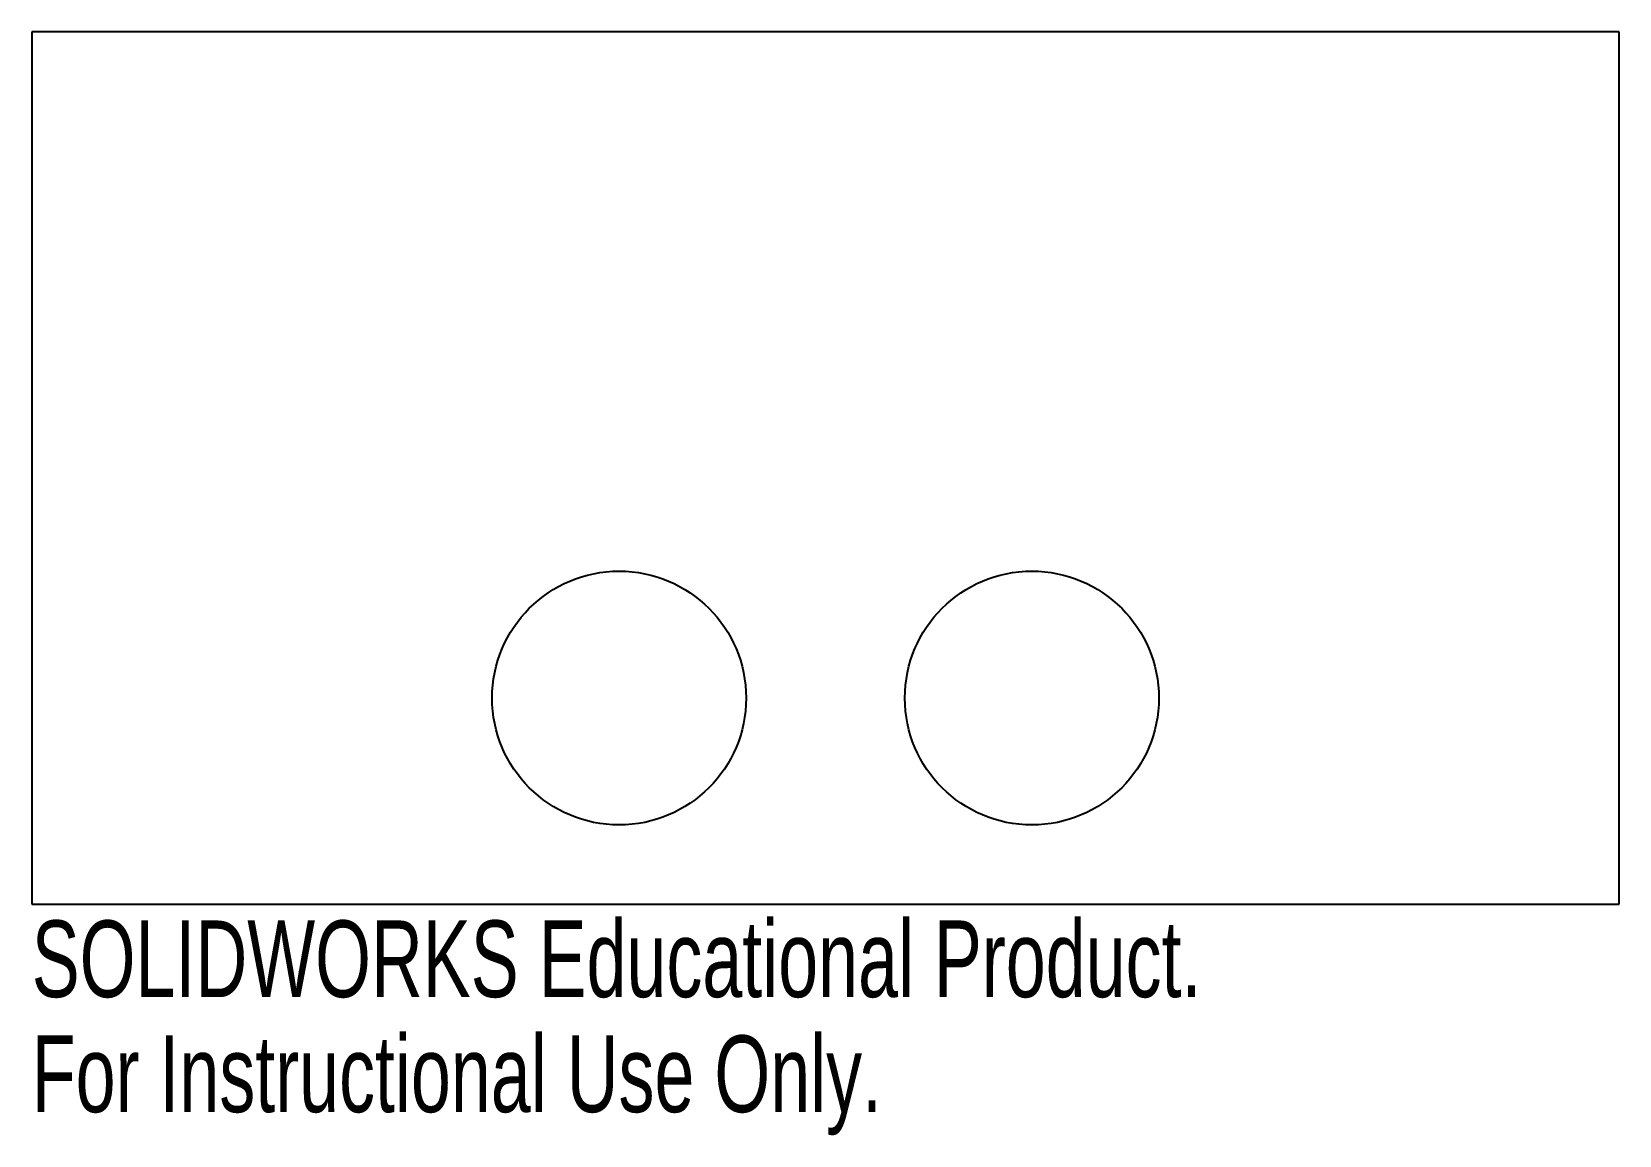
# Model space of a CAD drawing. Header units: millimetres. Extents: x -50 to 50, y -23 to 46.
import ezdxf

# ---------------------------------------------------------------- set-up
doc = ezdxf.new("R2010")
doc.units = ezdxf.units.MM
doc.styles.add('SLDTEXTSTYLE0', font='TXT', dxfattribs={"width": 0.7})

msp = doc.modelspace()

# ---------------------------------------------------------------- linework, layer by layer
at = {"color": 7, "linetype": 'Continuous', "lineweight": 25}
for p, q in [((50, 46.4), (-50, 46.4)), ((-50, 46.4), (-50, -8.6)), ((50, -8.6), (50, 46.4)), ((-50, -8.6), (50, -8.6))]:
    msp.add_line(p, q, dxfattribs=at)
for centre in [(-13, 4.4), (13, 4.4)]:
    msp.add_circle(centre, 8, dxfattribs=at)

# ---------------------------------------------------------------- texts
at = {"color": 7, "linetype": 'Continuous', "char_height": 4.8336, "attachment_point": 1, "style": 'SLDTEXTSTYLE0'}
for s, insert in [('SOLIDWORKS Educational Product.', (-50, -9.62)), ('For Instructional Use Only.', (-50, -16.87))]:
    msp.add_mtext(s, dxfattribs=dict(at, insert=insert))

doc.saveas('drawing.dxf')
